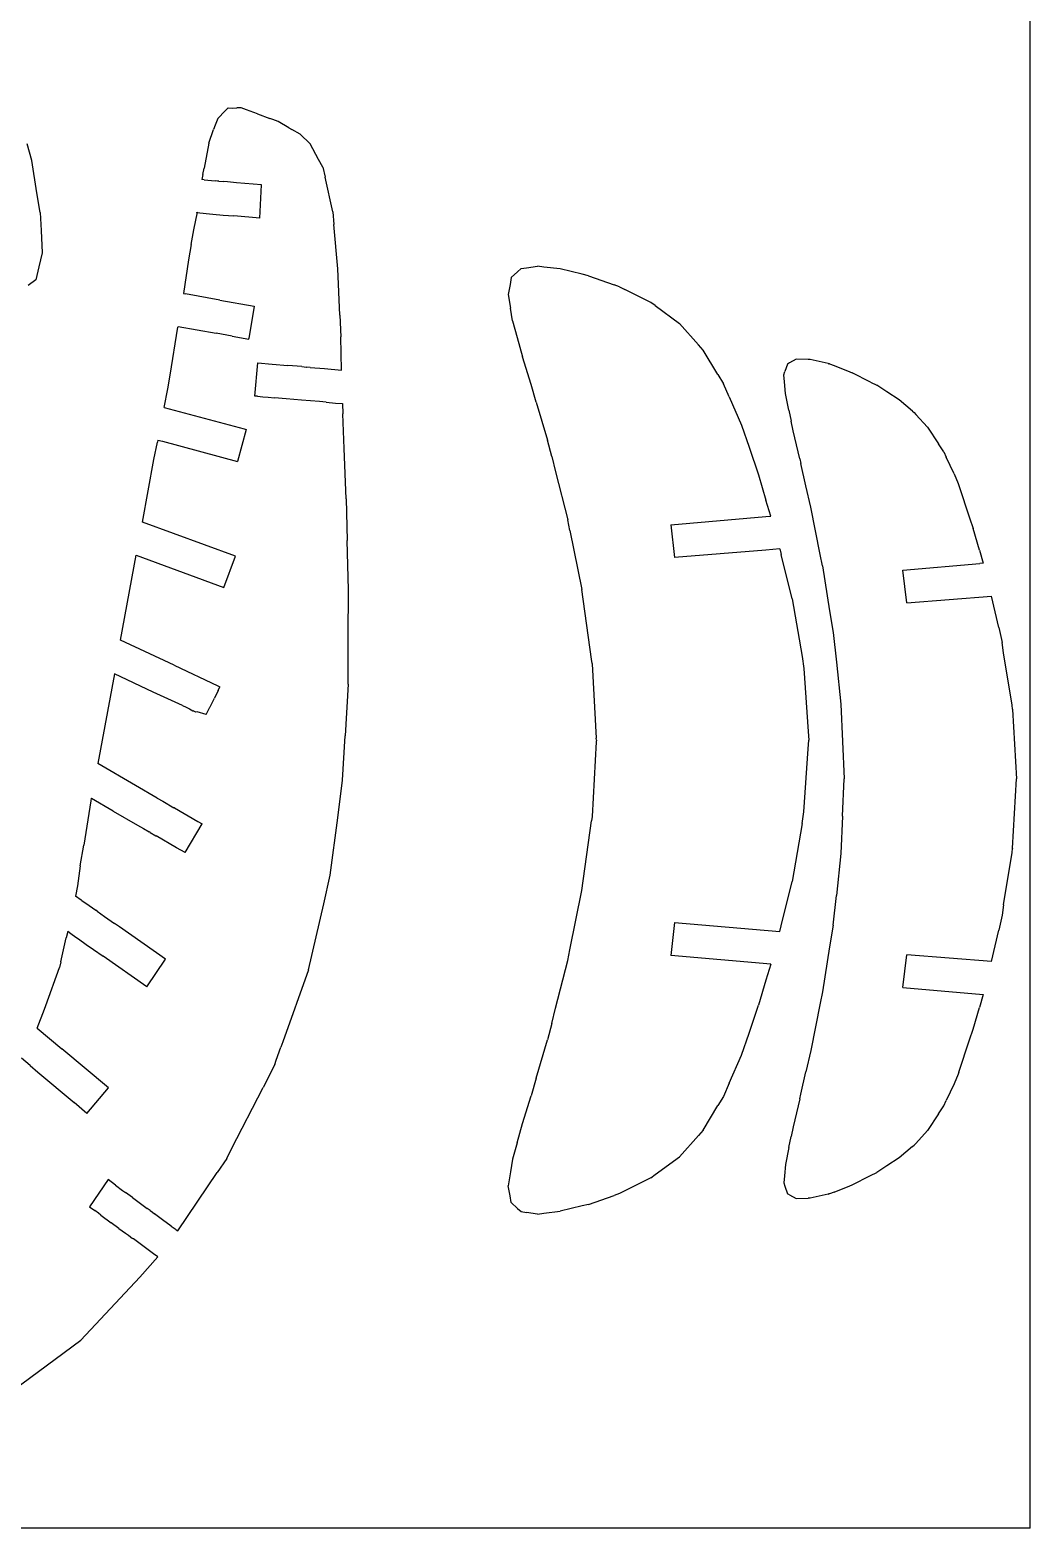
# Model space of a CAD drawing. Extents: x 0 to 48, y -96 to 0.
# Drawn here: x 25.79 to 48.02, y -96.02 to -62.72 of the extents above; entities that cross this region are included whole.
import ezdxf

# ---------------------------------------------------------------- set-up
doc = ezdxf.new("R2010")
doc.units = 0

msp = doc.modelspace()

# ---------------------------------------------------------------- linework, layer by layer
for p, q in [((48.022, -96.019, -0.009), (48.022, -0.019, -0.009)), ((29.966, -64.683, -0.007), (30.129, -64.515, -0.007)), ((30.198, -64.452, -0.007), (30.129, -64.515, -0.007)), ((30.198, -64.452, -0.007), (30.282, -64.453, -0.007)), ((30.282, -64.453, -0.007), (30.389, -64.451, -0.007)), ((30.483, -64.45, -0.007), (30.389, -64.451, -0.007)), ((30.599, -64.492, -0.007), (30.483, -64.45, -0.007)), ((30.845, -64.582, -0.007), (30.599, -64.492, -0.007)), ((30.845, -64.582, -0.007), (31.119, -64.686, -0.007)), ((29.765, -65.233, -0.007), (29.871, -64.932, -0.007)), ((29.905, -64.833, -0.007), (29.871, -64.932, -0.007)), ((29.966, -64.683, -0.007), (29.905, -64.833, -0.007)), ((31.186, -64.711, -0.007), (31.119, -64.686, -0.007)), ((31.304, -64.754, -0.007), (31.186, -64.711, -0.007)), ((31.547, -64.892, -0.007), (31.304, -64.754, -0.007)), ((31.547, -64.892, -0.007), (31.613, -64.929, -0.007)), ((31.795, -65.031, -0.007), (31.613, -64.929, -0.007)), ((25.831, -65.619, -0.007), (25.728, -65.249, -0.007)), ((29.765, -65.233, -0.007), (29.659, -65.786, -0.007)), ((32.019, -65.249, -0.007), (31.795, -65.031, -0.007)), ((32.202, -65.594, -0.007), (32.019, -65.249, -0.007)), ((32.299, -65.769, -0.007), (32.202, -65.594, -0.007)), ((25.944, -66.341, -0.007), (25.831, -65.619, -0.007)), ((29.631, -65.934, -0.007), (29.625, -65.964, -0.007)), ((29.631, -65.934, -0.007), (29.659, -65.786, -0.007)), ((32.299, -65.769, -0.007), (32.351, -65.992, -0.007)), ((29.625, -65.964, -0.007), (29.607, -66.044, -0.007)), ((29.663, -66.049, -0.007), (29.607, -66.044, -0.007)), ((29.663, -66.049, -0.007), (29.907, -66.071, -0.007)), ((29.954, -66.075, -0.007), (29.907, -66.071, -0.007)), ((29.987, -66.078, -0.007), (29.954, -66.075, -0.007)), ((29.987, -66.078, -0.007), (30.091, -66.087, -0.007)), ((30.178, -66.095, -0.007), (30.091, -66.087, -0.007)), ((30.377, -66.113, -0.007), (30.178, -66.095, -0.007)), ((30.936, -66.163, -0.007), (30.377, -66.113, -0.007)), ((30.901, -66.898, -0.007), (30.936, -66.163, -0.007)), ((32.518, -66.761, -0.007), (32.351, -65.992, -0.007)), ((26.014, -66.772, -0.007), (25.944, -66.341, -0.007)), ((26.014, -66.772, -0.007), (26.035, -67.175, -0.007)), ((29.428, -67.164, -0.007), (29.512, -66.77, -0.007)), ((29.494, -66.775, -0.007), (29.512, -66.77, -0.007)), ((29.494, -66.775, -0.007), (29.854, -66.811, -0.007)), ((29.854, -66.811, -0.007), (30.08, -66.831, -0.007)), ((30.08, -66.831, -0.007), (30.322, -66.852, -0.007)), ((30.901, -66.898, -0.007), (30.322, -66.852, -0.007)), ((32.518, -66.761, -0.007), (32.546, -67.039, -0.007)), ((26.035, -67.175, -0.007), (26.061, -67.67, -0.007)), ((29.37, -67.49, -0.007), (29.428, -67.164, -0.007)), ((32.636, -68.028, -0.007), (32.546, -67.039, -0.007)), ((29.37, -67.49, -0.007), (29.311, -67.828, -0.007)), ((26.061, -67.67, -0.007), (25.988, -67.981, -0.007)), ((29.311, -67.828, -0.007), (29.202, -68.576, -0.007)), ((25.988, -67.981, -0.007), (25.92, -68.275, -0.007)), ((32.676, -69.06, -0.007), (32.636, -68.028, -0.007)), ((36.487, -68.221, -0.007), (36.462, -68.373, -0.007)), ((36.487, -68.221, -0.007), (36.629, -68.092, -0.007)), ((36.705, -68.021, -0.007), (36.629, -68.092, -0.007)), ((36.705, -68.021, -0.007), (36.825, -68.004, -0.007)), ((36.825, -68.004, -0.007), (37.07, -67.968, -0.007)), ((37.216, -67.987, -0.007), (37.07, -67.968, -0.007)), ((37.573, -68.031, -0.007), (37.216, -67.987, -0.007)), ((38.063, -68.148, -0.007), (37.573, -68.031, -0.007)), ((38.204, -68.182, -0.007), (38.063, -68.148, -0.007)), ((38.204, -68.182, -0.007), (38.773, -68.383, -0.007)), ((25.92, -68.275, -0.007), (25.75, -68.397, -0.007)), ((29.202, -68.576, -0.007), (29.244, -68.584, -0.007)), ((30.009, -68.721, -0.007), (29.244, -68.584, -0.007)), ((36.462, -68.373, -0.007), (36.422, -68.598, -0.007)), ((36.422, -68.598, -0.007), (36.47, -68.905, -0.007)), ((38.898, -68.427, -0.007), (38.773, -68.383, -0.007)), ((38.898, -68.427, -0.007), (39.013, -68.484, -0.007)), ((39.592, -68.775, -0.007), (39.013, -68.484, -0.007)), ((30.009, -68.721, -0.007), (30.773, -68.857, -0.007)), ((30.773, -68.857, -0.007), (30.652, -69.577, -0.007)), ((36.519, -69.186, -0.007), (36.47, -68.905, -0.007)), ((39.687, -68.843, -0.007), (39.592, -68.775, -0.007)), ((39.687, -68.843, -0.007), (40.229, -69.239, -0.007)), ((32.676, -69.06, -0.007), (32.698, -69.537, -0.007)), ((36.519, -69.186, -0.007), (36.617, -69.554, -0.007)), ((40.229, -69.239, -0.007), (40.648, -69.714, -0.007)), ((28.904, -70.393, -0.007), (29.077, -69.323, -0.007)), ((29.077, -69.323, -0.007), (29.084, -69.308, -0.007)), ((29.084, -69.308, -0.007), (29.08, -69.308, -0.007)), ((29.08, -69.308, -0.007), (29.928, -69.459, -0.007)), ((30.286, -69.523, -0.007), (29.928, -69.459, -0.007)), ((30.286, -69.523, -0.007), (30.651, -69.588, -0.007)), ((30.651, -69.588, -0.007), (30.652, -69.577, -0.007)), ((32.717, -70.278, -0.007), (32.698, -69.537, -0.007)), ((36.617, -69.554, -0.007), (36.739, -69.984, -0.007)), ((40.756, -69.834, -0.007), (40.648, -69.714, -0.007)), ((41.081, -70.378, -0.007), (40.756, -69.834, -0.007)), ((30.787, -70.856, -0.007), (30.856, -70.118, -0.007)), ((30.856, -70.118, -0.007), (31.174, -70.145, -0.007)), ((31.174, -70.145, -0.007), (31.523, -70.175, -0.007)), ((31.834, -70.202, -0.007), (31.523, -70.175, -0.007)), ((31.834, -70.202, -0.007), (31.936, -70.211, -0.007)), ((31.936, -70.211, -0.007), (31.947, -70.212, -0.007)), ((32.017, -70.218, -0.007), (31.947, -70.212, -0.007)), ((32.017, -70.218, -0.007), (32.334, -70.245, -0.007)), ((32.334, -70.245, -0.007), (32.717, -70.278, -0.007)), ((36.929, -70.595, -0.007), (36.739, -69.984, -0.007)), ((42.628, -70.143, -0.007), (42.571, -70.311, -0.007)), ((42.673, -70.117, -0.007), (42.628, -70.143, -0.007)), ((42.825, -70.036, -0.007), (42.673, -70.117, -0.007)), ((43.088, -70.04, -0.007), (42.825, -70.036, -0.007)), ((43.135, -70.041, -0.007), (43.088, -70.04, -0.007)), ((43.534, -70.134, -0.007), (43.135, -70.041, -0.007)), ((43.534, -70.134, -0.007), (43.548, -70.137, -0.007)), ((43.561, -70.142, -0.007), (43.548, -70.137, -0.007)), ((43.561, -70.142, -0.007), (43.667, -70.177, -0.007)), ((43.667, -70.177, -0.007), (44.013, -70.317, -0.007)), ((28.854, -70.697, -0.007), (28.904, -70.393, -0.007)), ((37.044, -70.991, -0.007), (36.929, -70.595, -0.007)), ((41.081, -70.378, -0.007), (41.205, -70.582, -0.007)), ((41.335, -70.875, -0.007), (41.205, -70.582, -0.007)), ((42.547, -70.384, -0.007), (42.571, -70.311, -0.007)), ((42.561, -70.542, -0.007), (42.547, -70.384, -0.007)), ((42.583, -70.796, -0.007), (42.561, -70.542, -0.007)), ((44.013, -70.317, -0.007), (44.067, -70.339, -0.007)), ((44.478, -70.545, -0.007), (44.067, -70.339, -0.007)), ((44.478, -70.545, -0.007), (44.614, -70.614, -0.007)), ((28.773, -71.107, -0.007), (28.854, -70.697, -0.007)), ((30.849, -70.861, -0.007), (30.787, -70.856, -0.007)), ((30.849, -70.861, -0.007), (30.967, -70.872, -0.007)), ((30.967, -70.872, -0.007), (31.087, -70.882, -0.007)), ((31.087, -70.882, -0.007), (31.227, -70.894, -0.007)), ((31.487, -70.917, -0.007), (31.227, -70.894, -0.007)), ((31.824, -70.946, -0.007), (31.487, -70.917, -0.007)), ((41.335, -70.875, -0.007), (41.606, -71.502, -0.007)), ((42.662, -71.168, -0.007), (42.583, -70.796, -0.007)), ((44.84, -70.762, -0.007), (44.614, -70.614, -0.007)), ((45.111, -70.937, -0.007), (44.84, -70.762, -0.007)), ((28.773, -71.107, -0.007), (30.548, -71.586, -0.007)), ((32.226, -70.98, -0.007), (31.824, -70.946, -0.007)), ((32.375, -70.993, -0.007), (32.226, -70.98, -0.007)), ((32.375, -70.993, -0.007), (32.582, -71.011, -0.007)), ((32.582, -71.011, -0.007), (32.738, -71.024, -0.007)), ((32.738, -71.024, -0.007), (32.744, -71.253, -0.007)), ((32.774, -72.023, -0.007), (32.744, -71.253, -0.007)), ((37.044, -70.991, -0.007), (37.294, -71.839, -0.007)), ((42.662, -71.168, -0.007), (42.712, -71.414, -0.007)), ((45.406, -71.19, -0.007), (45.111, -70.937, -0.007)), ((45.406, -71.19, -0.007), (45.444, -71.221, -0.007)), ((45.444, -71.221, -0.007), (45.481, -71.262, -0.007)), ((45.481, -71.262, -0.007), (45.744, -71.546, -0.007)), ((30.548, -71.586, -0.007), (30.598, -71.6, -0.007)), ((41.606, -71.502, -0.007), (41.778, -71.99, -0.007)), ((42.759, -71.627, -0.007), (42.712, -71.414, -0.007)), ((45.744, -71.546, -0.007), (45.985, -71.915, -0.007)), ((28.545, -72.263, -0.007), (28.621, -71.878, -0.007)), ((28.63, -71.834, -0.007), (28.621, -71.878, -0.007)), ((28.63, -71.834, -0.007), (28.732, -71.861, -0.007)), ((28.732, -71.861, -0.007), (30.402, -72.313, -0.007)), ((30.598, -71.6, -0.007), (30.402, -72.313, -0.007)), ((37.393, -72.201, -0.007), (37.294, -71.839, -0.007)), ((42.907, -72.253, -0.007), (42.759, -71.627, -0.007)), ((46.103, -72.097, -0.007), (45.985, -71.915, -0.007)), ((28.288, -73.656, -0.007), (28.545, -72.263, -0.007)), ((32.817, -73.143, -0.007), (32.774, -72.023, -0.007)), ((37.393, -72.201, -0.007), (37.472, -72.541, -0.007)), ((41.778, -71.99, -0.007), (41.988, -72.608, -0.007)), ((42.907, -72.253, -0.007), (42.927, -72.356, -0.007)), ((46.103, -72.097, -0.007), (46.154, -72.211, -0.007)), ((46.333, -72.586, -0.007), (46.154, -72.211, -0.007)), ((37.472, -72.541, -0.007), (37.746, -73.607, -0.007)), ((43.034, -72.849, -0.007), (42.927, -72.356, -0.007)), ((46.333, -72.586, -0.007), (46.421, -72.797, -0.007)), ((41.988, -72.608, -0.007), (42.15, -73.169, -0.007)), ((43.148, -73.323, -0.007), (43.034, -72.849, -0.007)), ((46.421, -72.797, -0.007), (46.441, -72.843, -0.007)), ((46.441, -72.843, -0.007), (46.674, -73.565, -0.007)), ((32.817, -73.143, -0.007), (32.841, -74.064, -0.007)), ((42.261, -73.525, -0.007), (42.15, -73.169, -0.007)), ((40.035, -73.715, -0.007), (42.15, -73.535, -0.007)), ((42.15, -73.535, -0.007), (42.261, -73.525, -0.007)), ((43.354, -74.376, -0.007), (43.148, -73.323, -0.007)), ((46.674, -73.565, -0.007), (46.755, -73.8, -0.007)), ((30.359, -74.414, -0.007), (28.288, -73.656, -0.007)), ((37.789, -73.841, -0.007), (37.746, -73.607, -0.007)), ((37.789, -73.841, -0.007), (38.059, -75.159, -0.007)), ((40.035, -73.715, -0.007), (40.119, -74.448, -0.007)), ((46.897, -74.283, -0.007), (46.755, -73.8, -0.007)), ((32.87, -75.162, -0.007), (32.841, -74.064, -0.007)), ((42.46, -74.252, -0.007), (42.15, -74.278, -0.007)), ((42.46, -74.252, -0.007), (42.489, -74.375, -0.007)), ((27.803, -76.282, -0.007), (28.151, -74.395, -0.007)), ((28.151, -74.395, -0.007), (30.098, -75.113, -0.007)), ((30.098, -75.113, -0.007), (30.359, -74.414, -0.007)), ((42.15, -74.278, -0.007), (40.119, -74.448, -0.007)), ((42.737, -75.362, -0.007), (42.489, -74.375, -0.007)), ((43.41, -74.63, -0.007), (43.354, -74.376, -0.007)), ((45.197, -74.724, -0.007), (46.905, -74.58, -0.007)), ((46.897, -74.283, -0.007), (46.977, -74.574, -0.007)), ((46.977, -74.574, -0.007), (46.905, -74.58, -0.007)), ((43.41, -74.63, -0.007), (43.563, -75.63, -0.007)), ((45.285, -75.454, -0.007), (45.197, -74.724, -0.007)), ((32.865, -76.225, -0.007), (32.87, -75.162, -0.007)), ((38.273, -76.707, -0.007), (38.059, -75.159, -0.007)), ((42.737, -75.362, -0.007), (42.955, -76.648, -0.007)), ((45.285, -75.454, -0.007), (47.164, -75.302, -0.007)), ((47.328, -76.003, -0.007), (47.164, -75.302, -0.007)), ((43.563, -75.63, -0.007), (43.646, -76.109, -0.007)), ((32.859, -77.26, -0.007), (32.865, -76.225, -0.007)), ((43.646, -76.109, -0.007), (43.722, -76.77, -0.007)), ((47.328, -76.003, -0.007), (47.4, -76.332, -0.007)), ((28.994, -76.839, -0.007), (27.803, -76.282, -0.007)), ((47.433, -76.561, -0.007), (47.4, -76.332, -0.007)), ((47.621, -77.729, -0.007), (47.433, -76.561, -0.007)), ((28.994, -76.839, -0.007), (29.967, -77.294, -0.007)), ((38.286, -76.802, -0.007), (38.273, -76.707, -0.007)), ((38.286, -76.802, -0.007), (38.287, -76.807, -0.007)), ((38.287, -76.807, -0.007), (38.379, -78.463, -0.007)), ((42.955, -76.648, -0.007), (42.996, -76.909, -0.007)), ((42.996, -76.909, -0.007), (43.09, -78.31, -0.007)), ((43.722, -76.77, -0.007), (43.819, -77.707, -0.007)), ((27.664, -77.034, -0.007), (27.296, -79.025, -0.007)), ((28.528, -77.439, -0.007), (27.664, -77.034, -0.007)), ((29.182, -77.736, -0.007), (28.528, -77.439, -0.007)), ((29.791, -77.765, -0.007), (29.887, -77.569, -0.007)), ((29.97, -77.402, -0.007), (29.887, -77.569, -0.007)), ((29.967, -77.294, -0.007), (30.012, -77.316, -0.007)), ((29.97, -77.402, -0.007), (30.012, -77.316, -0.007)), ((32.859, -77.26, -0.007), (32.794, -78.405, -0.007)), ((29.182, -77.736, -0.007), (29.261, -77.775, -0.007)), ((29.261, -77.775, -0.007), (29.334, -77.811, -0.007)), ((29.334, -77.811, -0.007), (29.412, -77.85, -0.007)), ((29.412, -77.85, -0.007), (29.416, -77.852, -0.007)), ((29.475, -77.881, -0.007), (29.416, -77.852, -0.007)), ((29.505, -77.878, -0.007), (29.475, -77.881, -0.007)), ((29.706, -77.937, -0.007), (29.505, -77.878, -0.007)), ((29.706, -77.937, -0.007), (29.786, -77.775, -0.007)), ((29.786, -77.775, -0.007), (29.791, -77.765, -0.007)), ((43.819, -77.707, -0.007), (43.856, -78.538, -0.007)), ((47.634, -77.815, -0.007), (47.621, -77.729, -0.007)), ((47.634, -77.815, -0.007), (47.634, -77.826, -0.007)), ((47.634, -77.826, -0.007), (47.722, -79.365, -0.007)), ((32.739, -79.391, -0.007), (32.794, -78.405, -0.007)), ((38.379, -78.544, -0.007), (38.287, -80.199, -0.007)), ((38.382, -78.503, -0.007), (38.379, -78.463, -0.007)), ((38.382, -78.503, -0.007), (38.379, -78.544, -0.007)), ((43.09, -78.31, -0.007), (43.102, -78.503, -0.007)), ((43.09, -78.697, -0.007), (43.102, -78.503, -0.007)), ((43.856, -78.538, -0.007), (43.889, -79.365, -0.007)), ((42.996, -80.098, -0.007), (43.09, -78.697, -0.007)), ((28.132, -79.51, -0.007), (27.296, -79.025, -0.007)), ((28.618, -79.791, -0.007), (28.132, -79.51, -0.007)), ((32.63, -80.235, -0.007), (32.739, -79.391, -0.007)), ((43.856, -80.191, -0.007), (43.889, -79.365, -0.007)), ((47.634, -80.903, -0.007), (47.722, -79.365, -0.007)), ((27.143, -79.853, -0.007), (26.982, -80.839, -0.007)), ((27.15, -79.797, -0.007), (27.143, -79.853, -0.007)), ((27.15, -79.797, -0.007), (27.153, -79.798, -0.007)), ((27.639, -80.08, -0.007), (27.153, -79.798, -0.007)), ((28.618, -79.791, -0.007), (28.742, -79.863, -0.007)), ((28.742, -79.863, -0.007), (28.853, -79.928, -0.007)), ((27.639, -80.08, -0.007), (28.176, -80.391, -0.007)), ((28.853, -79.928, -0.007), (28.878, -79.942, -0.007)), ((28.878, -79.942, -0.007), (28.99, -80.007, -0.007)), ((29, -80.012, -0.007), (28.99, -80.007, -0.007)), ((29, -80.012, -0.007), (29.521, -80.314, -0.007)), ((32.464, -81.506, -0.007), (32.63, -80.235, -0.007)), ((38.286, -80.204, -0.007), (38.273, -80.3, -0.007)), ((38.286, -80.204, -0.007), (38.287, -80.199, -0.007)), ((42.955, -80.359, -0.007), (42.996, -80.098, -0.007)), ((43.856, -80.191, -0.007), (43.819, -81.023, -0.007)), ((28.176, -80.391, -0.007), (28.312, -80.47, -0.007)), ((28.312, -80.47, -0.007), (28.436, -80.541, -0.007)), ((28.463, -80.557, -0.007), (28.436, -80.541, -0.007)), ((28.463, -80.557, -0.007), (28.587, -80.629, -0.007)), ((29.235, -81.004, -0.007), (29.614, -80.368, -0.007)), ((29.521, -80.314, -0.007), (29.614, -80.368, -0.007)), ((38.059, -81.848, -0.007), (38.273, -80.3, -0.007)), ((42.955, -80.359, -0.007), (42.737, -81.645, -0.007)), ((26.907, -81.3, -0.007), (26.982, -80.839, -0.007)), ((28.587, -80.629, -0.007), (28.597, -80.635, -0.007)), ((29.046, -80.895, -0.007), (28.597, -80.635, -0.007)), ((29.235, -81.004, -0.007), (29.046, -80.895, -0.007)), ((47.621, -81, -0.007), (47.634, -80.915, -0.007)), ((47.634, -80.903, -0.007), (47.634, -80.915, -0.007)), ((43.819, -81.023, -0.007), (43.722, -81.96, -0.007)), ((47.433, -82.169, -0.007), (47.621, -81, -0.007)), ((26.907, -81.3, -0.007), (26.848, -81.742, -0.007)), ((32.318, -82.14, -0.007), (32.464, -81.506, -0.007)), ((26.848, -81.742, -0.007), (26.801, -81.972, -0.007)), ((37.789, -83.166, -0.007), (38.059, -81.848, -0.007)), ((42.489, -82.631, -0.007), (42.737, -81.645, -0.007)), ((26.929, -82.061, -0.007), (26.801, -81.972, -0.007)), ((26.939, -82.069, -0.007), (26.929, -82.061, -0.007)), ((26.939, -82.069, -0.007), (27.101, -82.183, -0.007)), ((27.101, -82.183, -0.007), (27.249, -82.286, -0.007)), ((31.979, -83.611, -0.007), (32.318, -82.14, -0.007)), ((43.646, -82.62, -0.007), (43.722, -81.96, -0.007)), ((47.433, -82.169, -0.007), (47.4, -82.397, -0.007)), ((27.282, -82.309, -0.007), (27.249, -82.286, -0.007)), ((27.282, -82.309, -0.007), (27.443, -82.422, -0.007)), ((27.443, -82.422, -0.007), (27.668, -82.581, -0.007)), ((27.777, -82.657, -0.007), (27.668, -82.581, -0.007)), ((40.119, -82.559, -0.007), (40.035, -83.292, -0.007)), ((40.119, -82.559, -0.007), (42.457, -82.755, -0.007)), ((47.4, -82.397, -0.007), (47.328, -82.727, -0.007)), ((26.471, -83.431, -0.007), (26.594, -82.9, -0.007)), ((26.628, -82.755, -0.007), (26.594, -82.9, -0.007)), ((26.674, -82.787, -0.007), (26.628, -82.755, -0.007)), ((26.674, -82.787, -0.007), (26.833, -82.898, -0.007)), ((26.833, -82.898, -0.007), (26.868, -82.923, -0.007)), ((28.799, -83.375, -0.007), (27.777, -82.657, -0.007)), ((42.457, -82.755, -0.007), (42.489, -82.631, -0.007)), ((43.646, -82.62, -0.007), (43.563, -83.1, -0.007)), ((47.164, -83.427, -0.007), (47.328, -82.727, -0.007)), ((26.868, -82.923, -0.007), (27.041, -83.044, -0.007)), ((27.041, -83.044, -0.007), (27.199, -83.155, -0.007)), ((27.199, -83.155, -0.007), (27.413, -83.305, -0.007)), ((37.746, -83.4, -0.007), (37.789, -83.166, -0.007)), ((43.563, -83.1, -0.007), (43.41, -84.099, -0.007)), ((26.142, -84.401, -0.007), (26.441, -83.557, -0.007)), ((26.471, -83.431, -0.007), (26.441, -83.557, -0.007)), ((28.389, -83.991, -0.007), (27.413, -83.305, -0.007)), ((28.389, -83.991, -0.007), (28.799, -83.375, -0.007)), ((37.472, -84.466, -0.007), (37.746, -83.4, -0.007)), ((42.256, -83.481, -0.007), (40.035, -83.292, -0.007)), ((42.256, -83.481, -0.007), (42.15, -83.838, -0.007)), ((45.197, -84.005, -0.007), (45.285, -83.275, -0.007)), ((47.164, -83.427, -0.007), (45.285, -83.275, -0.007)), ((31.979, -83.611, -0.007), (31.411, -85.208, -0.007)), ((42.15, -83.838, -0.007), (41.988, -84.399, -0.007)), ((43.41, -84.099, -0.007), (43.354, -84.354, -0.007)), ((45.197, -84.005, -0.007), (46.977, -84.155, -0.007)), ((46.977, -84.155, -0.007), (46.897, -84.447, -0.007)), ((25.949, -84.904, -0.007), (26.109, -84.488, -0.007)), ((26.109, -84.488, -0.007), (26.142, -84.401, -0.007)), ((37.393, -84.805, -0.007), (37.472, -84.466, -0.007)), ((41.778, -85.017, -0.007), (41.988, -84.399, -0.007)), ((43.354, -84.354, -0.007), (43.148, -85.407, -0.007)), ((46.755, -84.929, -0.007), (46.897, -84.447, -0.007)), ((25.949, -84.904, -0.007), (26.497, -85.364, -0.007)), ((37.393, -84.805, -0.007), (37.294, -85.168, -0.007)), ((31.411, -85.208, -0.007), (31.366, -85.332, -0.007)), ((37.044, -86.016, -0.007), (37.294, -85.168, -0.007)), ((41.606, -85.505, -0.007), (41.778, -85.017, -0.007)), ((46.441, -85.886, -0.007), (46.674, -85.164, -0.007)), ((46.674, -85.164, -0.007), (46.755, -84.929, -0.007)), ((25.791, -85.738, -0.007), (25.599, -85.577, -0.007)), ((27.531, -86.234, -0.007), (26.497, -85.364, -0.007)), ((31.265, -85.618, -0.007), (31.366, -85.332, -0.007)), ((41.335, -86.132, -0.007), (41.606, -85.505, -0.007)), ((43.148, -85.407, -0.007), (43.034, -85.881, -0.007)), ((25.791, -85.738, -0.007), (25.964, -85.884, -0.007)), ((25.964, -85.884, -0.007), (26.769, -86.56, -0.007)), ((31.232, -85.711, -0.007), (30.972, -86.224, -0.007)), ((31.232, -85.711, -0.007), (31.265, -85.618, -0.007)), ((42.927, -86.373, -0.007), (43.034, -85.881, -0.007)), ((46.441, -85.886, -0.007), (46.421, -85.932, -0.007)), ((27.054, -86.801, -0.007), (27.531, -86.234, -0.007)), ((30.272, -87.586, -0.007), (30.972, -86.224, -0.007)), ((37.044, -86.016, -0.007), (36.929, -86.412, -0.007)), ((41.335, -86.132, -0.007), (41.205, -86.425, -0.007)), ((46.333, -86.143, -0.007), (46.154, -86.518, -0.007)), ((46.421, -85.932, -0.007), (46.333, -86.143, -0.007)), ((27.054, -86.801, -0.007), (26.769, -86.56, -0.007)), ((36.739, -87.023, -0.007), (36.929, -86.412, -0.007)), ((41.205, -86.425, -0.007), (41.08, -86.629, -0.007)), ((42.907, -86.477, -0.007), (42.759, -87.103, -0.007)), ((42.907, -86.477, -0.007), (42.927, -86.373, -0.007)), ((46.103, -86.633, -0.007), (46.154, -86.518, -0.007)), ((40.756, -87.172, -0.007), (41.08, -86.629, -0.007)), ((45.985, -86.814, -0.007), (45.744, -87.183, -0.007)), ((45.985, -86.814, -0.007), (46.103, -86.633, -0.007)), ((36.617, -87.453, -0.007), (36.739, -87.023, -0.007)), ((40.756, -87.172, -0.007), (40.648, -87.293, -0.007)), ((42.759, -87.103, -0.007), (42.712, -87.315, -0.007)), ((45.744, -87.183, -0.007), (45.481, -87.468, -0.007)), ((36.617, -87.453, -0.007), (36.519, -87.821, -0.007)), ((40.648, -87.293, -0.007), (40.229, -87.768, -0.007)), ((42.661, -87.561, -0.007), (42.583, -87.934, -0.007)), ((42.661, -87.561, -0.007), (42.712, -87.315, -0.007)), ((45.406, -87.54, -0.007), (45.111, -87.793, -0.007)), ((45.406, -87.54, -0.007), (45.444, -87.508, -0.007)), ((45.481, -87.468, -0.007), (45.444, -87.508, -0.007)), ((30.162, -87.804, -0.007), (29.952, -88.113, -0.007)), ((30.162, -87.804, -0.007), (30.272, -87.586, -0.007)), ((36.519, -87.821, -0.007), (36.47, -88.102, -0.007)), ((39.687, -88.163, -0.007), (40.229, -87.768, -0.007)), ((45.111, -87.793, -0.007), (44.84, -87.967, -0.007)), ((29.073, -89.415, -0.007), (29.952, -88.113, -0.007)), ((36.47, -88.102, -0.007), (36.422, -88.409, -0.007)), ((39.592, -88.232, -0.007), (39.013, -88.523, -0.007)), ((39.592, -88.232, -0.007), (39.687, -88.163, -0.007)), ((42.561, -88.188, -0.007), (42.547, -88.345, -0.007)), ((42.583, -87.934, -0.007), (42.561, -88.188, -0.007)), ((44.067, -88.391, -0.007), (44.478, -88.185, -0.007)), ((44.478, -88.185, -0.007), (44.614, -88.116, -0.007)), ((44.84, -87.967, -0.007), (44.614, -88.116, -0.007)), ((27.53, -88.274, -0.007), (27.111, -88.875, -0.007)), ((27.687, -88.396, -0.007), (27.53, -88.274, -0.007)), ((27.687, -88.396, -0.007), (27.847, -88.514, -0.007)), ((27.847, -88.514, -0.007), (27.914, -88.563, -0.007)), ((28.064, -88.674, -0.007), (27.914, -88.563, -0.007)), ((36.462, -88.634, -0.007), (36.422, -88.409, -0.007)), ((38.898, -88.58, -0.007), (38.773, -88.624, -0.007)), ((39.013, -88.523, -0.007), (38.898, -88.58, -0.007)), ((42.547, -88.345, -0.007), (42.571, -88.419, -0.007)), ((42.571, -88.419, -0.007), (42.628, -88.586, -0.007)), ((43.667, -88.552, -0.007), (43.561, -88.588, -0.007)), ((43.667, -88.552, -0.007), (44.013, -88.412, -0.007)), ((44.013, -88.412, -0.007), (44.067, -88.391, -0.007)), ((27.111, -88.875, -0.007), (27.227, -88.96, -0.007)), ((28.064, -88.674, -0.007), (28.397, -88.918, -0.007)), ((36.487, -88.786, -0.007), (36.462, -88.634, -0.007)), ((36.487, -88.786, -0.007), (36.629, -88.915, -0.007)), ((38.063, -88.859, -0.007), (37.573, -88.975, -0.007)), ((38.204, -88.825, -0.007), (38.063, -88.859, -0.007)), ((38.204, -88.825, -0.007), (38.773, -88.624, -0.007)), ((42.673, -88.612, -0.007), (42.628, -88.586, -0.007)), ((42.673, -88.612, -0.007), (42.825, -88.693, -0.007)), ((42.825, -88.693, -0.007), (43.088, -88.689, -0.007)), ((43.135, -88.689, -0.007), (43.088, -88.689, -0.007)), ((43.534, -88.595, -0.007), (43.135, -88.689, -0.007)), ((43.534, -88.595, -0.007), (43.548, -88.592, -0.007)), ((43.561, -88.588, -0.007), (43.548, -88.592, -0.007)), ((27.313, -89.023, -0.007), (27.227, -88.96, -0.007)), ((27.365, -89.061, -0.007), (27.313, -89.023, -0.007)), ((27.365, -89.061, -0.007), (27.596, -89.231, -0.007)), ((27.767, -89.357, -0.007), (27.596, -89.231, -0.007)), ((28.457, -88.962, -0.007), (28.397, -88.918, -0.007)), ((28.457, -88.962, -0.007), (28.509, -89, -0.007)), ((28.509, -89, -0.007), (28.555, -89.034, -0.007)), ((28.649, -89.103, -0.007), (28.555, -89.034, -0.007)), ((28.734, -89.166, -0.007), (28.649, -89.103, -0.007)), ((28.928, -89.309, -0.007), (28.734, -89.166, -0.007)), ((36.629, -88.915, -0.007), (36.705, -88.986, -0.007)), ((36.705, -88.986, -0.007), (36.825, -89.003, -0.007)), ((37.07, -89.039, -0.007), (36.825, -89.003, -0.007)), ((37.07, -89.039, -0.007), (37.216, -89.02, -0.007)), ((37.216, -89.02, -0.007), (37.573, -88.975, -0.007)), ((27.767, -89.357, -0.007), (27.915, -89.465, -0.007)), ((27.915, -89.465, -0.007), (27.976, -89.51, -0.007)), ((27.976, -89.51, -0.007), (28.071, -89.58, -0.007)), ((28.087, -89.592, -0.007), (28.071, -89.58, -0.007)), ((28.928, -89.309, -0.007), (29.013, -89.371, -0.007)), ((29.013, -89.371, -0.007), (29.039, -89.39, -0.007)), ((29.039, -89.39, -0.007), (29.073, -89.415, -0.007)), ((28.534, -89.921, -0.007), (28.087, -89.592, -0.007)), ((28.629, -89.99, -0.007), (28.229, -90.439, -0.007)), ((28.629, -89.99, -0.007), (28.534, -89.921, -0.007)), ((28.229, -90.439, -0.007), (26.921, -91.839, -0.007)), ((25.41, -92.96, -0.007), (26.921, -91.839, -0.007)), ((48.022, -96.019, -0.009), (0.022, -96.019, -0.009))]:
    msp.add_line(p, q)

doc.saveas('drawing.dxf')
